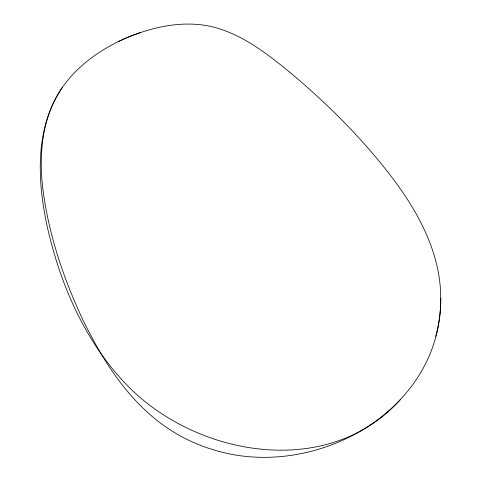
<?xml version="1.0" encoding="UTF-8"?>
<svg xmlns="http://www.w3.org/2000/svg" width="481" height="481" viewBox="0 0 481 481"><rect width="100%" height="100%" fill="white"/><g stroke="black" fill="none" stroke-linecap="round" stroke-linejoin="round"><path stroke-width="0.72" d="M440.74 298.064C441.925 411.664 313.047 482.022 211.85 449.29A167.238 167.238 0 0 1 174.387 432.503C131.614 406.577 103.71 362.866 82.389 318.801C63.035 277.26 48.25 233.135 42.695 187.512C39.117 155.76 41.631 121.843 58.261 93.813C73.527 68.284 98.635 50.108 125.511 38.288C152.321 26.942 182.503 20.106 211.43 26.551C242.021 33.862 267.358 53.908 291.215 73.413C328.703 105.026 363.696 139.905 393.26 179.112C419.101 213.51 440.716 253.992 440.74 298.064A142.388 142.388 0 0 1 435.732 336.387M62.488 87.235C34.674 127.675 37.29 180.195 47.108 226.082C60.107 284.121 84.77 341.197 126.383 384.523C195.581 456.583 327.856 480.062 400.264 399.759M118.104 41.715A184.758 184.758 0 0 1 140.578 32.498"/></g></svg>
